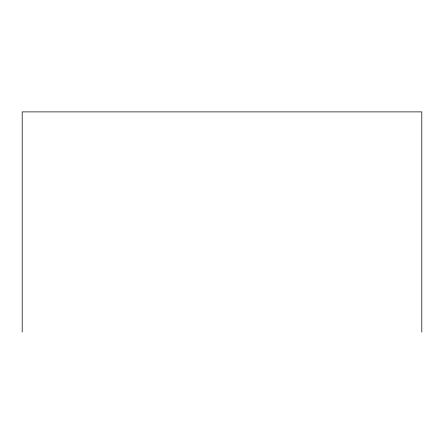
<?xml version="1.0" encoding="UTF-8"?>
<svg xmlns="http://www.w3.org/2000/svg" width="444" height="444" viewBox="0 0 444 444"><rect width="100%" height="100%" fill="white"/><g stroke="black" fill="none" stroke-linecap="round" stroke-linejoin="round"><path stroke-width="0.67" d="M421.8 332.112L421.8 111.888L22.2 111.888L22.2 332.112"/></g></svg>
